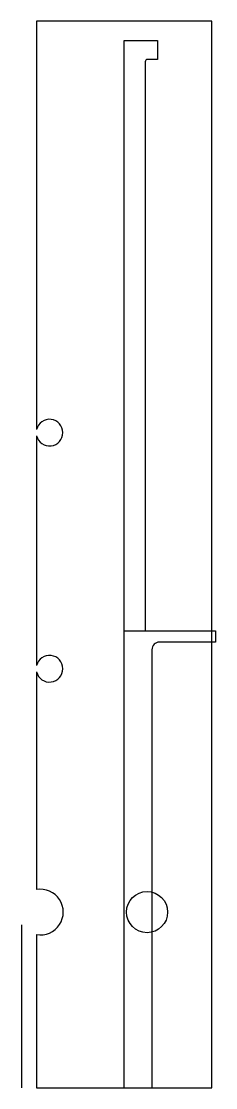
# Model space of a CAD drawing. Header units: millimetres. Extents: x 7 to 33, y -15 to 125.
import ezdxf

# ---------------------------------------------------------------- set-up
doc = ezdxf.new("R2010")
doc.units = ezdxf.units.MM
doc.layers.get('0').update_dxf_attribs({"linetype": 'CONTINUOUS'})

msp = doc.modelspace()

# ---------------------------------------------------------------- linework, layer by layer
for p, q in [((32, 124.5), (9, 124.5)), ((9, 124.5), (9, 70.92)), ((32, -15.5), (32, 124.5)), ((32, -15.5), (32, 124.5)), ((20.5, 122), (24.86, 122)), ((20.5, 44.5), (20.5, 122)), ((24.86, 122), (24.86, 119.5)), ((23.25, 119.2), (23.25, 44.5)), ((24.86, 119.5), (23.55, 119.5)), ((9, 70.08), (9, 39.92)), ((20.5, 44.5), (32.5, 44.5)), ((20.5, -15.5), (20.5, 44.5)), ((32.5, 44.5), (32.5, 43)), ((24.13, 42), (24.13, -15.5)), ((32.5, 43), (25.13, 43)), ((9, 39.08), (9, 10.51)), ((7, 5.89), (7, -15.5)), ((9, 4.59), (9, -15.5)), ((9, -15.5), (32, -15.5))]:
    msp.add_line(p, q)
msp.add_circle((23.5, 7.55), 2.7)
for centre, radius, start, end in [((23.55, 119.2), 0.3, 90, 180), ((10.7, 70.5), 1.75, -166.2709, 166.2709), ((25.13, 42), 1, 90, 180), ((10.7, 39.5), 1.75, -166.2709, 166.2709), ((9.5, 7.55), 3, -99.5941, 99.5941)]:
    msp.add_arc(centre, radius, start, end)

doc.saveas('drawing.dxf')
